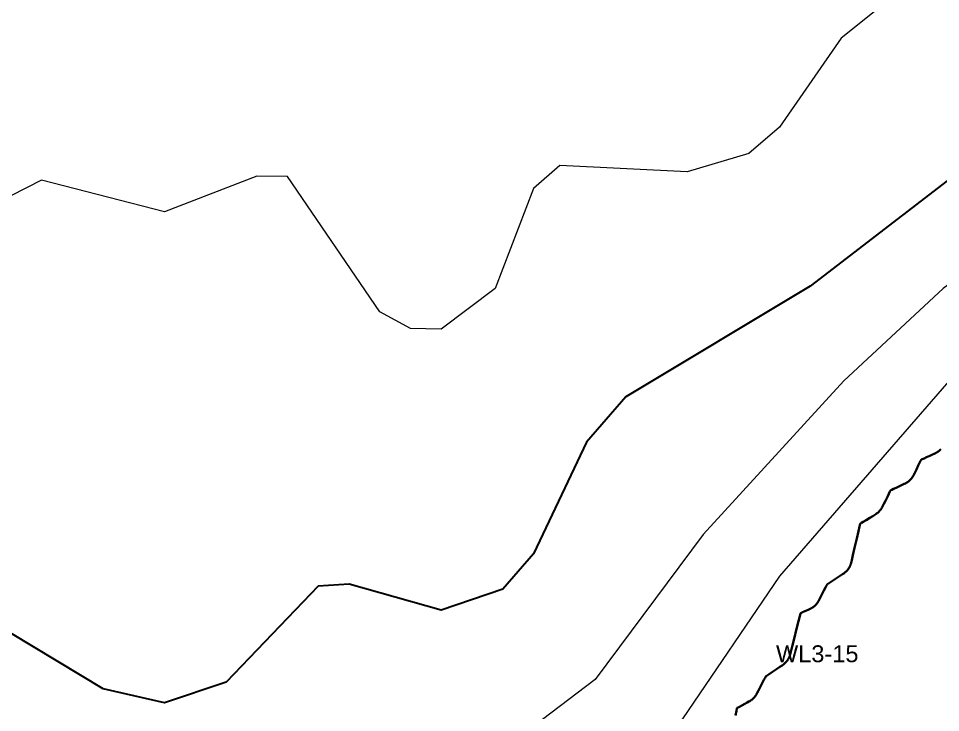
# Model space of a CAD drawing. Extents: x 6810325 to 6812275, y 1878569 to 1880689.
# Drawn here: x 6811176.5 to 6811274.9, y 1879555.3 to 1879629.4 of the extents above; entities that cross this region are included whole.
import ezdxf
from ezdxf.enums import TextEntityAlignment as Align

# ---------------------------------------------------------------- set-up
doc = ezdxf.new("R2010")
doc.units = 21
doc.header["$LTSCALE"] = 10
doc.header["$MEASUREMENT"] = 0
for name, color, linetype, lineweight in [('TOPO-CONTOUR-MAJOR', 34, 'CONTINUOUS', 30), ('TOPO-CONTOUR-MINOR', 36, 'CONTINUOUS', 13), ('WETL-FLAG', 2, 'CONTINUOUS', 13), ('WETL-FLAG-ID', 8, 'CONTINUOUS', 13), ('WETL-WETLAND-SWALE', 82, 'CONTINUOUS', 35)]:
    doc.layers.add(name, color=color, linetype=linetype, lineweight=lineweight)
doc.styles.add('LABEL', font='arial.ttf')

msp = doc.modelspace()

# ---------------------------------------------------------------- linework, layer by layer
at = {"layer": 'TOPO-CONTOUR-MAJOR', "elevation": 200}
msp.add_lwpolyline([(6811300.377, 1879632.635), (6811290.55, 1879623.544), (6811261.007, 1879600.82), (6811241.322, 1879588.998), (6811237.125, 1879584.174), (6811231.479, 1879572.246), (6811228.198, 1879568.474), (6811221.637, 1879566.24), (6811211.794, 1879569.028), (6811208.513, 1879568.794), (6811198.671, 1879558.574), (6811192.109, 1879556.363), (6811185.548, 1879557.863), (6811175.705, 1879563.782)], dxfattribs=at)
at = {"layer": 'TOPO-CONTOUR-MINOR'}
for points, elevation in [([(6811326.623, 1879641.105), (6811297.096, 1879616.617), (6811275.178, 1879600.578), (6811264.595, 1879590.736), (6811249.566, 1879574.331), (6811238.041, 1879558.836), (6811223.878, 1879548.085), (6811210.644, 1879534.961), (6811203.264, 1879525.119), (6811188.828, 1879517.789), (6811182.267, 1879510.674), (6811178.986, 1879509.289), (6811172.424, 1879510.78)], 199), ([(6811270.849, 1879632.551), (6811264.288, 1879627.27), (6811257.726, 1879617.78), (6811254.445, 1879614.971), (6811247.883, 1879613.031), (6811234.27, 1879613.701), (6811231.479, 1879611.246), (6811227.369, 1879600.578), (6811221.637, 1879596.218), (6811218.356, 1879596.304), (6811215.075, 1879598.071), (6811205.233, 1879612.525), (6811201.952, 1879612.559), (6811192.109, 1879608.766), (6811178.986, 1879612.139), (6811175.705, 1879610.458)], 201), ([(6811277.411, 1879592.563), (6811257.726, 1879569.887), (6811247.369, 1879554.646), (6811232.697, 1879538.242), (6811221.245, 1879521.838), (6811190.951, 1879495.591), (6811185.548, 1879492.073), (6811172.424, 1879490.736)], 198)]:
    msp.add_lwpolyline(points, dxfattribs=dict(at, elevation=elevation))
at = {"layer": 'WETL-FLAG'}
for p in [(6811274.3, 1879582.974), (6811256.146, 1879558.953)]:
    msp.add_point(p, dxfattribs=at)
at = {"layer": 'WETL-WETLAND-SWALE'}
msp.add_lwpolyline([(6811253.016, 1879555.006), (6811253.125, 1879555.508), (6811253.181, 1879555.765), (6811253.184, 1879555.776), (6811253.189, 1879555.786), (6811253.195, 1879555.795), (6811253.204, 1879555.802), (6811253.213, 1879555.809), (6811253.3, 1879555.856), (6811253.463, 1879555.946), (6811253.703, 1879556.077), (6811254.019, 1879556.25), (6811254.266, 1879556.386), (6811254.445, 1879556.485), (6811254.556, 1879556.548), (6811254.598, 1879556.574), (6811254.639, 1879556.6), (6811254.679, 1879556.628), (6811254.719, 1879556.657), (6811254.759, 1879556.686), (6811254.797, 1879556.717), (6811254.835, 1879556.749), (6811254.872, 1879556.781), (6811254.908, 1879556.814), (6811254.943, 1879556.849), (6811254.977, 1879556.884), (6811255.011, 1879556.92), (6811255.044, 1879556.957), (6811255.075, 1879556.994), (6811255.106, 1879557.033), (6811255.136, 1879557.072), (6811255.165, 1879557.111), (6811255.193, 1879557.152), (6811255.219, 1879557.193), (6811255.245, 1879557.235), (6811255.27, 1879557.277), (6811255.347, 1879557.421), (6811255.476, 1879557.667), (6811255.657, 1879558.014), (6811255.89, 1879558.462), (6811256.066, 1879558.801), (6811256.186, 1879559.03), (6811256.249, 1879559.15), (6811256.255, 1879559.161), (6811256.262, 1879559.17), (6811256.27, 1879559.179), (6811256.279, 1879559.188), (6811256.289, 1879559.195), (6811256.407, 1879559.275), (6811256.632, 1879559.428), (6811256.966, 1879559.654), (6811257.408, 1879559.953), (6811257.749, 1879560.185), (6811257.991, 1879560.35), (6811258.133, 1879560.448), (6811258.175, 1879560.48), (6811258.216, 1879560.513), (6811258.256, 1879560.547), (6811258.295, 1879560.581), (6811258.334, 1879560.617), (6811258.371, 1879560.654), (6811258.408, 1879560.692), (6811258.443, 1879560.731), (6811258.477, 1879560.77), (6811258.511, 1879560.811), (6811258.543, 1879560.852), (6811258.574, 1879560.895), (6811258.604, 1879560.938), (6811258.633, 1879560.982), (6811258.66, 1879561.026), (6811258.687, 1879561.072), (6811258.712, 1879561.118), (6811258.736, 1879561.164), (6811258.759, 1879561.211), (6811258.781, 1879561.259), (6811258.801, 1879561.308), (6811258.82, 1879561.357), (6811258.838, 1879561.406), (6811258.854, 1879561.456), (6811258.87, 1879561.506), (6811258.947, 1879561.812), (6811259.086, 1879562.374), (6811259.287, 1879563.192), (6811259.55, 1879564.266), (6811259.748, 1879565.074), (6811259.881, 1879565.617), (6811259.95, 1879565.894), (6811259.953, 1879565.906), (6811259.959, 1879565.917), (6811259.966, 1879565.925), (6811259.976, 1879565.932), (6811259.987, 1879565.938), (6811260.054, 1879565.968), (6811260.177, 1879566.023), (6811260.356, 1879566.102), (6811260.591, 1879566.205), (6811260.778, 1879566.288), (6811260.917, 1879566.35), (6811261.009, 1879566.393), (6811261.052, 1879566.414), (6811261.094, 1879566.437), (6811261.137, 1879566.46), (6811261.178, 1879566.485), (6811261.219, 1879566.511), (6811261.259, 1879566.537), (6811261.299, 1879566.565), (6811261.338, 1879566.593), (6811261.376, 1879566.623), (6811261.414, 1879566.653), (6811261.451, 1879566.685), (6811261.487, 1879566.717), (6811261.522, 1879566.75), (6811261.556, 1879566.784), (6811261.59, 1879566.818), (6811261.623, 1879566.854), (6811261.655, 1879566.89), (6811261.686, 1879566.927), (6811261.716, 1879566.965), (6811261.745, 1879567.004), (6811261.773, 1879567.043), (6811261.8, 1879567.083), (6811261.827, 1879567.123), (6811261.852, 1879567.164), (6811261.876, 1879567.206), (6811261.95, 1879567.343), (6811262.072, 1879567.576), (6811262.243, 1879567.904), (6811262.463, 1879568.327), (6811262.629, 1879568.647), (6811262.743, 1879568.865), (6811262.802, 1879568.979), (6811262.809, 1879568.989), (6811262.816, 1879569), (6811262.824, 1879569.009), (6811262.834, 1879569.017), (6811262.844, 1879569.025), (6811262.956, 1879569.098), (6811263.17, 1879569.239), (6811263.486, 1879569.446), (6811263.904, 1879569.719), (6811264.228, 1879569.931), (6811264.456, 1879570.082), (6811264.59, 1879570.171), (6811264.629, 1879570.199), (6811264.667, 1879570.229), (6811264.704, 1879570.259), (6811264.741, 1879570.289), (6811264.777, 1879570.321), (6811264.812, 1879570.354), (6811264.847, 1879570.387), (6811264.88, 1879570.421), (6811264.913, 1879570.457), (6811264.945, 1879570.492), (6811264.976, 1879570.529), (6811265.006, 1879570.566), (6811265.035, 1879570.604), (6811265.064, 1879570.643), (6811265.091, 1879570.682), (6811265.117, 1879570.723), (6811265.143, 1879570.763), (6811265.167, 1879570.805), (6811265.191, 1879570.846), (6811265.213, 1879570.889), (6811265.235, 1879570.932), (6811265.255, 1879570.975), (6811265.275, 1879571.019), (6811265.293, 1879571.063), (6811265.31, 1879571.108), (6811265.326, 1879571.153), (6811265.341, 1879571.199), (6811265.355, 1879571.245), (6811265.368, 1879571.291), (6811265.436, 1879571.58), (6811265.557, 1879572.112), (6811265.734, 1879572.888), (6811265.965, 1879573.906), (6811266.139, 1879574.672), (6811266.256, 1879575.187), (6811266.316, 1879575.451), (6811266.32, 1879575.462), (6811266.325, 1879575.473), (6811266.331, 1879575.482), (6811266.34, 1879575.491), (6811266.35, 1879575.497), (6811266.457, 1879575.562), (6811266.66, 1879575.685), (6811266.959, 1879575.865), (6811267.355, 1879576.103), (6811267.662, 1879576.289), (6811267.88, 1879576.421), (6811268.008, 1879576.5), (6811268.048, 1879576.527), (6811268.087, 1879576.554), (6811268.125, 1879576.582), (6811268.162, 1879576.611), (6811268.199, 1879576.642), (6811268.235, 1879576.672), (6811268.271, 1879576.704), (6811268.305, 1879576.737), (6811268.339, 1879576.77), (6811268.372, 1879576.804), (6811268.404, 1879576.839), (6811268.436, 1879576.875), (6811268.466, 1879576.912), (6811268.496, 1879576.949), (6811268.524, 1879576.987), (6811268.552, 1879577.025), (6811268.579, 1879577.064), (6811268.605, 1879577.104), (6811268.63, 1879577.145), (6811268.654, 1879577.186), (6811268.677, 1879577.227), (6811268.747, 1879577.365), (6811268.863, 1879577.599), (6811269.027, 1879577.929), (6811269.237, 1879578.355), (6811269.396, 1879578.677), (6811269.503, 1879578.895), (6811269.56, 1879579.009), (6811269.566, 1879579.019), (6811269.573, 1879579.029), (6811269.581, 1879579.037), (6811269.59, 1879579.043), (6811269.601, 1879579.049), (6811269.701, 1879579.096), (6811269.89, 1879579.185), (6811270.169, 1879579.315), (6811270.538, 1879579.487), (6811270.825, 1879579.621), (6811271.031, 1879579.719), (6811271.155, 1879579.779), (6811271.198, 1879579.801), (6811271.241, 1879579.825), (6811271.282, 1879579.85), (6811271.324, 1879579.875), (6811271.364, 1879579.902), (6811271.404, 1879579.93), (6811271.443, 1879579.958), (6811271.482, 1879579.988), (6811271.52, 1879580.019), (6811271.557, 1879580.05), (6811271.593, 1879580.082), (6811271.628, 1879580.116), (6811271.663, 1879580.15), (6811271.697, 1879580.185), (6811271.73, 1879580.22), (6811271.762, 1879580.257), (6811271.793, 1879580.294), (6811271.823, 1879580.332), (6811271.853, 1879580.371), (6811271.881, 1879580.41), (6811271.908, 1879580.45), (6811271.935, 1879580.491), (6811271.96, 1879580.532), (6811271.985, 1879580.574), (6811272.008, 1879580.617), (6811272.074, 1879580.748), (6811272.181, 1879580.966), (6811272.331, 1879581.272), (6811272.524, 1879581.667), (6811272.669, 1879581.965), (6811272.768, 1879582.168), (6811272.821, 1879582.274), (6811272.827, 1879582.285), (6811272.834, 1879582.294), (6811272.842, 1879582.302), (6811272.851, 1879582.309), (6811272.862, 1879582.315), (6811272.959, 1879582.359), (6811273.141, 1879582.443), (6811273.409, 1879582.565), (6811273.763, 1879582.727), (6811274.039, 1879582.853), (6811274.237, 1879582.945), (6811274.357, 1879583.001), (6811274.399, 1879583.023), (6811274.44, 1879583.045), (6811274.481, 1879583.069), (6811274.521, 1879583.093), (6811274.561, 1879583.119), (6811274.6, 1879583.145), (6811274.638, 1879583.172), (6811274.676, 1879583.2), (6811274.713, 1879583.229), (6811274.749, 1879583.259), (6811274.785, 1879583.29), (6811274.82, 1879583.321), (6811274.854, 1879583.353), (6811274.887, 1879583.387), (6811274.92, 1879583.42)], dxfattribs=at)

# ---------------------------------------------------------------- texts
at = {"layer": 'WETL-FLAG-ID', "style": 'LABEL'}
msp.add_text('WL3-15', height=1.8, dxfattribs=at).set_placement((6811257.346, 1879560.153), align=Align.BOTTOM_LEFT)

doc.saveas('drawing.dxf')
